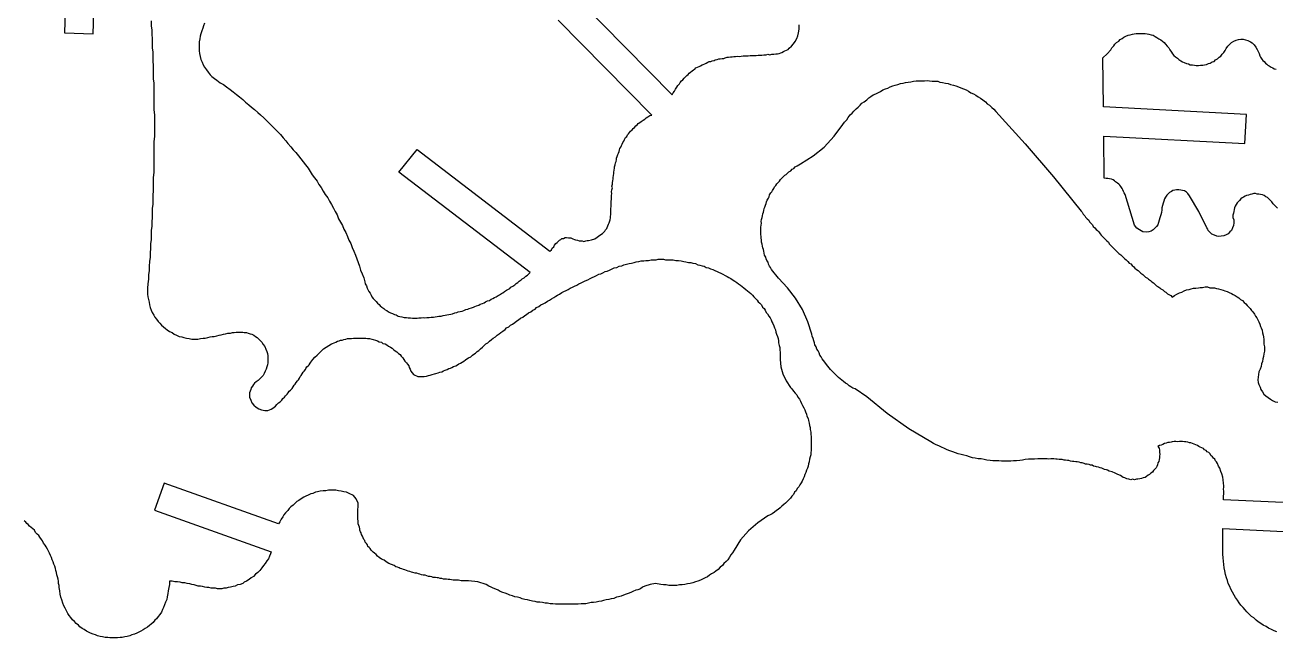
# Model space of a CAD drawing. Extents: x 3 to 449, y 3 to 233.
# Drawn here: x 220.9 to 351.8, y 3 to 67.1 of the extents above; entities that cross this region are included whole.
import ezdxf

# ---------------------------------------------------------------- set-up
doc = ezdxf.new("R2010")
doc.units = 0
doc.layers.add('DEFAULT_LAYER', color=1, linetype='CONTINUOUS')

msp = doc.modelspace()

# ---------------------------------------------------------------- linework, layer by layer
at = {"layer": 'DEFAULT_LAYER'}
for points in [[(225.43, 79.2), (225.04, 66.31), (228.06, 66.2), (228.46, 79.48)], [(278.85, 69.77), (288.63, 59.82), (288.75, 60.02), (288.87, 60.22), (288.99, 60.42), (289.1, 60.62), (289.22, 60.81), (289.38, 60.97), (289.46, 61.13), (289.62, 61.29), (289.74, 61.41), (289.9, 61.57), (290.02, 61.69), (290.17, 61.84), (290.29, 61.96), (290.41, 62.08), (290.53, 62.2), (290.73, 62.32), (290.85, 62.44), (291.01, 62.52), (291.12, 62.64), (291.28, 62.72), (291.44, 62.8), (291.6, 62.87), (291.76, 62.95), (291.88, 62.99), (292.04, 63.07), (292.19, 63.15), (292.35, 63.23), (292.51, 63.31), (292.67, 63.31), (292.83, 63.39), (293.03, 63.43), (293.14, 63.47), (293.34, 63.51), (293.5, 63.59), (293.66, 63.59), (293.86, 63.63), (294.02, 63.63), (294.17, 63.71), (294.37, 63.75), (294.53, 63.75), (294.73, 63.79), (294.89, 63.79), (295.09, 63.83), (295.24, 63.83), (295.44, 63.86), (295.64, 63.83), (295.84, 63.86), (296.04, 63.9), (296.19, 63.9), (296.43, 63.9), (296.59, 63.9), (296.79, 63.94), (297.03, 63.94), (297.19, 63.94), (297.42, 63.94), (297.62, 63.98), (297.78, 63.98), (298.02, 63.98), (298.21, 64.02), (298.45, 64.02), (298.65, 64.06), (298.85, 64.02), (299.05, 64.06), (299.28, 64.06), (299.48, 64.1), (299.64, 64.1), (299.84, 64.14), (300, 64.22), (300.12, 64.26), (300.27, 64.34), (300.43, 64.42), (300.59, 64.5), (300.75, 64.58), (300.87, 64.7), (301.11, 64.93), (301.34, 65.17), (301.5, 65.41), (301.66, 65.73), (301.78, 66), (301.86, 66.32), (301.9, 66.68), (301.9, 66.84), (301.9, 66.99), (301.9, 67.15)], [(234.11, 67.55), (234.11, 67.04), (234.17, 66.59), (234.17, 66.15), (234.23, 65.7), (234.23, 65.19), (234.23, 64.75), (234.28, 64.3), (234.28, 63.85), (234.28, 63.35), (234.34, 62.9), (234.34, 62.45), (234.34, 61.95), (234.34, 61.5), (234.39, 61.05), (234.39, 60.54), (234.39, 60.1), (234.39, 59.65), (234.39, 59.14), (234.39, 58.7), (234.39, 58.25), (234.45, 57.74), (234.45, 57.3), (234.45, 56.85), (234.45, 56.34), (234.45, 55.9), (234.45, 55.45), (234.39, 54.94), (234.39, 54.49), (234.39, 54.05), (234.39, 53.54), (234.39, 53.09), (234.39, 52.59), (234.39, 52.14), (234.39, 51.69), (234.34, 51.19), (234.34, 50.74), (234.34, 50.29), (234.34, 49.79), (234.28, 49.34), (234.28, 48.89), (234.28, 48.39), (234.23, 47.94), (234.23, 47.49), (234.23, 46.99), (234.17, 46.54), (234.17, 46.09), (234.11, 45.64), (234.11, 45.14), (234.11, 44.69), (234.06, 44.24), (234.06, 43.74), (234, 43.29), (234, 42.84), (233.95, 42.4), (233.89, 41.89), (233.89, 41.44), (233.83, 41), (233.83, 40.55), (233.78, 40.04), (233.72, 39.59), (233.72, 39.31), (233.72, 38.98), (233.78, 38.7), (233.83, 38.42), (233.89, 38.14), (233.95, 37.86), (234, 37.58), (234.11, 37.3), (234.23, 37.07), (234.39, 36.79), (234.51, 36.57), (234.67, 36.35), (234.84, 36.12), (235.01, 35.95), (235.18, 35.73), (235.4, 35.56), (235.63, 35.39), (235.79, 35.23), (236.02, 35.06), (236.3, 34.95), (236.52, 34.78), (236.75, 34.67), (237.03, 34.55), (237.31, 34.5), (237.53, 34.44), (237.81, 34.39), (238.09, 34.33), (238.37, 34.27), (238.65, 34.27), (238.99, 34.27), (239.27, 34.33), (239.55, 34.39), (239.77, 34.39), (240.05, 34.44), (240.28, 34.5), (240.5, 34.55), (240.72, 34.55), (241, 34.61), (241.23, 34.67), (241.45, 34.72), (241.68, 34.78), (241.9, 34.83), (242.12, 34.89), (242.4, 34.89), (242.63, 34.95), (242.8, 34.95), (243.02, 35), (243.24, 35), (243.47, 35), (243.69, 35), (243.86, 34.95), (244.08, 34.95), (244.25, 34.89), (244.48, 34.83), (244.64, 34.78), (244.87, 34.67), (245.04, 34.55), (245.21, 34.44), (245.37, 34.27), (245.54, 34.11), (245.71, 33.94), (245.82, 33.71), (245.99, 33.49), (246.1, 33.21), (246.21, 32.98), (246.27, 32.76), (246.33, 32.54), (246.33, 32.31), (246.33, 32.03), (246.33, 31.81), (246.27, 31.58), (246.21, 31.36), (246.16, 31.14), (246.05, 30.91), (245.93, 30.69), (245.82, 30.46), (245.65, 30.3), (245.49, 30.13), (245.32, 29.96), (245.09, 29.79), (244.93, 29.68), (244.81, 29.51), (244.7, 29.34), (244.59, 29.18), (244.53, 29.01), (244.48, 28.84), (244.42, 28.67), (244.42, 28.5), (244.42, 28.39), (244.42, 28.22), (244.53, 27.89), (244.64, 27.61), (244.87, 27.38), (245.09, 27.16), (245.37, 26.99), (245.65, 26.88), (245.99, 26.82), (246.16, 26.82), (246.33, 26.82), (246.49, 26.88), (246.66, 26.94), (246.83, 27.05), (247, 27.16), (247.11, 27.27), (247.28, 27.44), (247.45, 27.61), (247.61, 27.72), (247.78, 27.89), (247.89, 28.06), (248.06, 28.22), (248.17, 28.34), (248.34, 28.5), (248.45, 28.67), (248.57, 28.84), (248.68, 28.95), (248.85, 29.12), (248.96, 29.29), (249.07, 29.46), (249.18, 29.57), (249.29, 29.74), (249.41, 29.9), (249.52, 30.02), (249.63, 30.18), (249.69, 30.35), (249.8, 30.46), (249.91, 30.63), (250.02, 30.8), (250.13, 30.91), (250.25, 31.08), (250.3, 31.19), (250.41, 31.36), (250.53, 31.47), (250.64, 31.58), (250.75, 31.75), (250.81, 31.86), (251.03, 32.14), (251.25, 32.37), (251.48, 32.59), (251.7, 32.82), (251.93, 33.04), (252.15, 33.27), (252.43, 33.43), (252.71, 33.6), (252.99, 33.77), (253.1, 33.83), (253.27, 33.88), (253.44, 33.94), (253.61, 34.05), (253.78, 34.11), (253.94, 34.16), (254.11, 34.16), (254.28, 34.22), (254.5, 34.27), (254.67, 34.33), (254.9, 34.33), (255.06, 34.33), (255.29, 34.39), (255.51, 34.39), (255.74, 34.39), (255.96, 34.39), (256.18, 34.39), (256.35, 34.39), (256.58, 34.39), (256.74, 34.33), (256.97, 34.33), (257.19, 34.27), (257.36, 34.22), (257.58, 34.16), (257.81, 34.11), (257.98, 33.99), (258.2, 33.94), (258.37, 33.83), (258.59, 33.77), (258.76, 33.66), (258.93, 33.55), (259.15, 33.43), (259.32, 33.32), (259.49, 33.15), (259.66, 33.04), (259.83, 32.93), (259.99, 32.76), (260.16, 32.65), (260.27, 32.48), (260.44, 32.31), (260.55, 32.14), (260.67, 31.98), (260.83, 31.81), (260.95, 31.64), (261.06, 31.47), (261.11, 31.3), (261.23, 31.14), (261.28, 30.91), (261.56, 30.58), (262.01, 30.35), (262.46, 30.35), (262.68, 30.35), (262.91, 30.41), (263.13, 30.46), (263.3, 30.52), (263.52, 30.58), (263.75, 30.63), (263.91, 30.69), (264.14, 30.74), (264.31, 30.8), (264.53, 30.86), (264.7, 30.97), (264.87, 31.02), (265.09, 31.08), (265.26, 31.19), (265.43, 31.25), (265.59, 31.3), (265.76, 31.42), (265.99, 31.47), (266.15, 31.58), (266.32, 31.7), (266.49, 31.75), (266.66, 31.86), (266.83, 31.98), (267, 32.09), (267.16, 32.2), (267.33, 32.31), (267.56, 32.42), (267.72, 32.59), (267.89, 32.7), (268.06, 32.82), (268.23, 32.98), (268.4, 33.1), (268.56, 33.27), (268.79, 33.43), (268.96, 33.6), (269.12, 33.77), (269.35, 33.88), (269.52, 34.05), (269.74, 34.22), (269.91, 34.39), (270.13, 34.5), (270.3, 34.67), (270.52, 34.83), (270.69, 34.95), (270.92, 35.11), (271.14, 35.28), (271.31, 35.45), (271.53, 35.56), (271.7, 35.73), (271.92, 35.84), (272.15, 36.01), (272.37, 36.18), (272.54, 36.29), (272.76, 36.46), (272.99, 36.57), (273.21, 36.74), (273.38, 36.85), (273.61, 37.02), (273.83, 37.13), (274.05, 37.3), (274.28, 37.41), (274.45, 37.58), (274.67, 37.69), (274.89, 37.86), (275.12, 37.97), (275.34, 38.08), (275.57, 38.25), (275.79, 38.36), (276.01, 38.47), (276.24, 38.64), (276.46, 38.75), (276.63, 38.87), (276.85, 38.98), (277.08, 39.15), (277.3, 39.26), (277.53, 39.37), (277.75, 39.48), (277.97, 39.59), (278.2, 39.71), (278.42, 39.82), (278.65, 39.93), (278.87, 40.04), (279.09, 40.15), (279.32, 40.27), (279.54, 40.38), (279.82, 40.49), (280.05, 40.6), (280.27, 40.72), (280.49, 40.83), (280.72, 40.94), (280.94, 41.05), (281.17, 41.11), (281.39, 41.22), (281.62, 41.33), (281.84, 41.39), (282.06, 41.5), (282.34, 41.61), (282.57, 41.72), (282.85, 41.78), (283.07, 41.89), (283.35, 41.95), (283.58, 42.06), (283.86, 42.12), (284.14, 42.17), (284.36, 42.23), (284.64, 42.28), (284.86, 42.34), (285.14, 42.4), (285.37, 42.45), (285.65, 42.45), (285.87, 42.51), (286.15, 42.51), (286.43, 42.56), (286.66, 42.56), (286.94, 42.56), (287.16, 42.62), (287.44, 42.62), (287.72, 42.62), (287.94, 42.56), (288.23, 42.56), (288.51, 42.56), (288.73, 42.56), (289.01, 42.51), (289.29, 42.51), (289.57, 42.45), (289.85, 42.4), (290.07, 42.34), (290.35, 42.28), (290.58, 42.28), (290.8, 42.23), (291.08, 42.17), (291.31, 42.06), (291.53, 42), (291.75, 41.95), (291.98, 41.89), (292.2, 41.78), (292.43, 41.72), (292.65, 41.61), (292.87, 41.56), (293.1, 41.44), (293.32, 41.33), (293.49, 41.28), (293.71, 41.16), (293.94, 41.05), (294.16, 40.94), (294.39, 40.83), (294.55, 40.72), (294.78, 40.6), (295, 40.44), (295.17, 40.32), (295.4, 40.21), (295.56, 40.04), (295.79, 39.93), (295.96, 39.76), (296.12, 39.65), (296.35, 39.48), (296.52, 39.31), (296.68, 39.2), (296.85, 39.03), (297.02, 38.87), (297.19, 38.7), (297.36, 38.53), (297.52, 38.36), (297.64, 38.19), (297.8, 38.03), (297.97, 37.86), (298.08, 37.63), (298.25, 37.47), (298.36, 37.3), (298.48, 37.07), (298.59, 36.91), (298.76, 36.68), (298.87, 36.51), (298.98, 36.29), (299.04, 36.07), (299.15, 35.9), (299.26, 35.67), (299.32, 35.45), (299.43, 35.23), (299.48, 35), (299.54, 34.78), (299.65, 34.55), (299.71, 34.33), (299.76, 34.11), (299.76, 33.88), (299.82, 33.6), (299.88, 33.38), (299.88, 33.15), (299.93, 32.87), (299.93, 32.65), (299.93, 32.42), (299.93, 32.14), (299.99, 31.36), (300.21, 30.63), (300.55, 29.9), (301, 29.23), (301.16, 29.06), (301.33, 28.84), (301.5, 28.62), (301.67, 28.45), (301.78, 28.22), (301.95, 28), (302.06, 27.78), (302.17, 27.55), (302.28, 27.33), (302.4, 27.1), (302.51, 26.88), (302.57, 26.66), (302.68, 26.43), (302.73, 26.21), (302.85, 25.98), (302.9, 25.76), (302.96, 25.48), (303.01, 25.25), (303.07, 25.03), (303.07, 24.81), (303.13, 24.53), (303.13, 24.3), (303.18, 24.08), (303.18, 23.85), (303.18, 23.57), (303.18, 23.35), (303.18, 23.13), (303.18, 22.9), (303.18, 22.62), (303.13, 22.4), (303.13, 22.17), (303.07, 21.95), (303.01, 21.73), (302.96, 21.45), (302.9, 21.22), (302.85, 21), (302.79, 20.77), (302.68, 20.55), (302.62, 20.33), (302.51, 20.1), (302.45, 19.88), (302.34, 19.65), (302.23, 19.43), (302.12, 19.26), (302, 19.04), (301.89, 18.81), (301.72, 18.65), (301.61, 18.42), (301.44, 18.25), (301.33, 18.03), (301.16, 17.86), (301, 17.64), (300.83, 17.47), (300.66, 17.3), (300.49, 17.13), (300.32, 16.96), (300.1, 16.8), (299.93, 16.63), (299.71, 16.46), (299.54, 16.35), (299.32, 16.18), (299.09, 16.01), (298.87, 15.9), (298.64, 15.79), (297.58, 15.06), (296.63, 14.22), (295.79, 13.27), (295.11, 12.2), (294.95, 11.92), (294.78, 11.7), (294.61, 11.48), (294.44, 11.19), (294.27, 11.03), (294.05, 10.8), (293.88, 10.58), (293.66, 10.41), (293.43, 10.19), (293.21, 10.02), (293.04, 9.85), (292.76, 9.74), (292.54, 9.57), (292.31, 9.4), (292.09, 9.29), (291.81, 9.18), (291.59, 9.07), (291.31, 8.95), (291.08, 8.9), (290.8, 8.79), (290.52, 8.73), (290.24, 8.67), (289.96, 8.62), (289.68, 8.56), (289.4, 8.56), (289.12, 8.51), (288.84, 8.51), (288.56, 8.51), (288.28, 8.51), (288, 8.56), (287.72, 8.56), (287.44, 8.62), (287.44, 8.62), (286.88, 8.73), (286.32, 8.62), (285.76, 8.45), (285.54, 8.34), (285.31, 8.17), (285.03, 8.06), (284.81, 8), (284.53, 7.89), (284.3, 7.78), (284.02, 7.67), (283.8, 7.61), (283.52, 7.5), (283.3, 7.39), (283.02, 7.33), (282.79, 7.27), (282.51, 7.16), (282.23, 7.11), (282.01, 7.05), (281.73, 6.99), (281.45, 6.94), (281.22, 6.88), (280.94, 6.83), (280.66, 6.77), (280.38, 6.71), (280.16, 6.71), (279.88, 6.66), (279.6, 6.6), (279.32, 6.6), (279.09, 6.6), (278.81, 6.55), (278.53, 6.55), (278.25, 6.55), (277.97, 6.55), (277.75, 6.55), (277.47, 6.55), (277.19, 6.55), (276.91, 6.55), (276.69, 6.55), (276.41, 6.55), (276.13, 6.6), (275.85, 6.6), (275.57, 6.66), (275.34, 6.66), (275.06, 6.71), (274.78, 6.77), (274.5, 6.77), (274.28, 6.83), (274, 6.88), (273.72, 6.94), (273.49, 6.99), (273.21, 7.05), (272.93, 7.11), (272.71, 7.22), (272.43, 7.27), (272.15, 7.33), (271.92, 7.44), (271.64, 7.5), (271.42, 7.61), (271.14, 7.72), (270.92, 7.78), (270.64, 7.89), (270.41, 8), (270.19, 8.11), (269.91, 8.23), (269.68, 8.34), (269.46, 8.45), (269.18, 8.62), (268.28, 8.9), (267.33, 9.01), (267.11, 9.01), (266.83, 9.01), (266.55, 9.01), (266.27, 9.07), (265.99, 9.07), (265.71, 9.07), (265.37, 9.12), (265.2, 9.12), (265.03, 9.18), (264.87, 9.18), (264.7, 9.18), (264.53, 9.23), (264.36, 9.23), (264.19, 9.29), (264.03, 9.29), (263.86, 9.35), (263.63, 9.35), (263.47, 9.4), (263.3, 9.46), (263.13, 9.46), (262.96, 9.51), (262.79, 9.57), (262.57, 9.57), (262.4, 9.63), (262.23, 9.68), (262.07, 9.74), (261.9, 9.79), (261.73, 9.79), (261.51, 9.85), (261.34, 9.91), (261.17, 9.96), (261, 10.02), (260.83, 10.07), (260.67, 10.13), (260.5, 10.19), (260.33, 10.24), (260.16, 10.3), (260.05, 10.35), (259.88, 10.41), (259.71, 10.47), (259.55, 10.58), (259.27, 10.69), (258.98, 10.8), (258.7, 10.97), (258.48, 11.14), (258.2, 11.25), (257.98, 11.42), (257.81, 11.59), (257.64, 11.76), (257.47, 11.87), (257.36, 11.98), (257.25, 12.09), (257.14, 12.2), (257.02, 12.37), (256.91, 12.48), (256.8, 12.6), (256.74, 12.76), (256.63, 12.88), (256.52, 13.04), (256.46, 13.21), (256.35, 13.32), (256.3, 13.49), (256.24, 13.66), (256.13, 13.83), (256.07, 14), (256.02, 14.11), (255.96, 14.28), (255.96, 14.44), (255.9, 14.61), (255.85, 14.78), (255.79, 14.95), (255.79, 15.12), (255.79, 15.28), (255.74, 15.45), (255.74, 15.62), (255.74, 15.79), (255.74, 15.96), (255.74, 16.12), (255.74, 16.35), (255.74, 16.52), (255.79, 16.68), (255.79, 17.13), (255.57, 17.58), (255.29, 17.92), (254.84, 18.14), (254.56, 18.25), (254.28, 18.31), (254, 18.36), (253.72, 18.42), (253.44, 18.48), (253.16, 18.48), (252.88, 18.48), (252.66, 18.48), (252.38, 18.42), (252.1, 18.42), (251.81, 18.36), (251.53, 18.31), (251.31, 18.25), (251.03, 18.14), (250.81, 18.08), (250.53, 17.97), (250.3, 17.86), (250.08, 17.75), (249.8, 17.58), (249.57, 17.41), (249.35, 17.3), (249.18, 17.13), (248.96, 16.91), (248.73, 16.74), (248.57, 16.57), (248.4, 16.35), (248.17, 16.12), (248.01, 15.9), (247.89, 15.68), (247.73, 15.45), (247.56, 15.17), (247.45, 14.95), (235.46, 19.21), (234.45, 16.4), (246.66, 12.04), (246.61, 11.81), (246.49, 11.59), (246.38, 11.31), (246.21, 11.08), (246.05, 10.8), (245.88, 10.58), (245.71, 10.35), (245.49, 10.07), (245.26, 9.85), (245.04, 9.68), (244.81, 9.46), (244.59, 9.29), (244.36, 9.12), (244.08, 8.95), (243.86, 8.84), (243.69, 8.73), (243.41, 8.62), (243.13, 8.56), (242.91, 8.45), (242.68, 8.39), (242.4, 8.34), (242.18, 8.28), (241.96, 8.23), (241.73, 8.23), (241.51, 8.17), (241.28, 8.17), (241.06, 8.17), (240.84, 8.23), (240.61, 8.23), (240.39, 8.23), (240.16, 8.28), (239.94, 8.28), (239.72, 8.34), (239.49, 8.39), (239.27, 8.45), (239.04, 8.45), (238.82, 8.51), (238.6, 8.56), (238.37, 8.62), (238.15, 8.67), (237.87, 8.73), (237.64, 8.79), (237.36, 8.79), (237.14, 8.84), (236.86, 8.9), (236.58, 8.9), (236.3, 8.95), (236.02, 8.95), (236.02, 8.62), (235.96, 8.28), (235.91, 7.95), (235.85, 7.67), (235.79, 7.33), (235.74, 7.05), (235.63, 6.77), (235.51, 6.49), (235.4, 6.21), (235.29, 5.99), (235.18, 5.71), (235.01, 5.48), (234.84, 5.26), (234.67, 5.03), (234.51, 4.87), (234.34, 4.64), (234.11, 4.47), (233.95, 4.31), (233.72, 4.14), (233.5, 4.02), (233.27, 3.86), (233.05, 3.74), (232.83, 3.63), (232.6, 3.52), (232.38, 3.41), (232.1, 3.35), (231.87, 3.24), (231.59, 3.18), (231.37, 3.13), (231.09, 3.07), (230.87, 3.07), (230.59, 3.02), (230.3, 3.02), (230.08, 3.02), (229.8, 3.02), (229.58, 3.07), (229.3, 3.07), (229.02, 3.13), (228.79, 3.18), (228.51, 3.24), (228.29, 3.35), (228.06, 3.41), (227.78, 3.52), (227.56, 3.63), (227.34, 3.74), (227.11, 3.91), (226.89, 4.02), (226.66, 4.19), (226.5, 4.36), (226.27, 4.53), (226.1, 4.75), (225.88, 4.92), (225.71, 5.15), (225.54, 5.37), (225.38, 5.59), (225.26, 5.87), (225.1, 6.15), (224.98, 6.38), (224.87, 6.66), (224.76, 6.99), (224.65, 7.27), (224.59, 7.61), (224.54, 7.95), (224.48, 8.28), (224.48, 8.51), (224.42, 8.73), (224.42, 8.95), (224.37, 9.18), (224.31, 9.4), (224.26, 9.63), (224.2, 9.85), (224.14, 10.07), (224.09, 10.3), (224.03, 10.52), (223.92, 10.75), (223.86, 10.97), (223.75, 11.19), (223.7, 11.42), (223.58, 11.64), (223.47, 11.87), (223.36, 12.09), (223.25, 12.32), (223.13, 12.54), (223.02, 12.71), (222.85, 12.93), (222.74, 13.16), (222.63, 13.32), (222.46, 13.55), (222.35, 13.72), (222.18, 13.88), (222.01, 14.05), (221.9, 14.28), (221.73, 14.44), (221.57, 14.56), (221.4, 14.72), (221.23, 14.89), (221.12, 15), (221.01, 15.12), (220.84, 15.28)], [(239.71, 67.31), (239.59, 67.03), (239.51, 66.8), (239.4, 66.52), (239.32, 66.2), (239.24, 65.96), (239.2, 65.69), (239.12, 65.37), (239.12, 65.05), (239.12, 64.74), (239.12, 64.42), (239.16, 64.14), (239.24, 63.83), (239.32, 63.51), (239.44, 63.23), (239.55, 62.95), (239.71, 62.72), (239.91, 62.44), (240.07, 62.2), (240.27, 61.92), (240.47, 61.73), (240.74, 61.53), (240.98, 61.37), (241.34, 61.09), (241.69, 60.89), (242.01, 60.66), (242.37, 60.38), (242.68, 60.14), (243.04, 59.86), (243.36, 59.63), (243.71, 59.35), (243.99, 59.07), (244.35, 58.79), (244.62, 58.52), (244.94, 58.28), (245.26, 57.96), (245.57, 57.73), (245.89, 57.41), (246.17, 57.13), (246.49, 56.81), (246.76, 56.54), (247.04, 56.26), (247.36, 55.94), (247.63, 55.67), (247.91, 55.31), (248.19, 55.03), (248.43, 54.72), (248.74, 54.4), (248.98, 54.08), (249.26, 53.8), (249.54, 53.45), (249.77, 53.13), (250.01, 52.81), (250.25, 52.5), (250.53, 52.14), (250.76, 51.82), (250.96, 51.47), (251.2, 51.15), (251.48, 50.79), (251.67, 50.44), (251.91, 50.12), (252.11, 49.76), (252.31, 49.41), (252.59, 49.05), (252.78, 48.69), (252.98, 48.34), (253.18, 47.98), (253.38, 47.63), (253.58, 47.27), (253.73, 46.87), (253.93, 46.52), (254.13, 46.16), (254.29, 45.76), (254.49, 45.41), (254.65, 45.01), (254.8, 44.61), (255, 44.26), (255.16, 43.86), (255.32, 43.47), (255.48, 43.07), (255.64, 42.67), (255.79, 42.28), (255.91, 41.92), (256.03, 41.49), (256.19, 41.09), (256.35, 40.69), (256.47, 40.26), (256.51, 40.06), (256.63, 39.86), (256.7, 39.62), (256.78, 39.47), (256.9, 39.27), (257.02, 39.07), (257.14, 38.87), (257.22, 38.71), (257.34, 38.52), (257.5, 38.36), (257.66, 38.2), (257.81, 38.04), (257.97, 37.88), (258.09, 37.76), (258.25, 37.6), (258.45, 37.49), (258.61, 37.33), (258.76, 37.25), (258.96, 37.13), (259.16, 37.01), (259.36, 36.97), (259.56, 36.85), (259.75, 36.81), (259.95, 36.69), (260.15, 36.65), (260.35, 36.61), (260.59, 36.53), (260.82, 36.53), (261.02, 36.49), (261.26, 36.49), (261.46, 36.46), (261.7, 36.46), (261.7, 36.46), (261.93, 36.46), (262.13, 36.49), (262.37, 36.49), (262.57, 36.53), (262.76, 36.49), (262.96, 36.53), (263.2, 36.53), (263.4, 36.57), (263.64, 36.57), (263.83, 36.61), (264.03, 36.65), (264.23, 36.69), (264.47, 36.69), (264.67, 36.73), (264.86, 36.77), (265.06, 36.81), (265.26, 36.85), (265.46, 36.89), (265.66, 36.93), (265.89, 37.01), (266.09, 37.05), (266.25, 37.13), (266.45, 37.17), (266.65, 37.21), (266.84, 37.25), (267.04, 37.37), (267.24, 37.41), (267.4, 37.49), (267.64, 37.56), (267.83, 37.6), (267.99, 37.68), (268.15, 37.76), (268.39, 37.84), (268.55, 37.92), (268.79, 38), (268.94, 38.08), (269.1, 38.16), (269.3, 38.28), (269.5, 38.32), (269.7, 38.44), (269.85, 38.52), (270.05, 38.63), (270.21, 38.71), (270.41, 38.83), (270.57, 38.91), (270.77, 39.03), (270.92, 39.11), (271.08, 39.27), (271.28, 39.39), (271.44, 39.47), (271.64, 39.58), (271.76, 39.7), (271.95, 39.82), (272.15, 39.94), (272.31, 40.1), (272.47, 40.18), (272.63, 40.34), (272.83, 40.46), (272.94, 40.57), (273.14, 40.69), (273.3, 40.85), (273.5, 40.97), (273.66, 41.13), (273.78, 41.25), (260.03, 51.74), (261.93, 54.12), (275.84, 43.47), (275.99, 43.62), (276.07, 43.78), (276.23, 43.94), (276.31, 44.1), (276.47, 44.26), (276.59, 44.38), (276.71, 44.5), (276.83, 44.61), (276.98, 44.69), (277.1, 44.81), (277.26, 44.81), (277.42, 44.89), (277.58, 44.89), (277.78, 44.85), (278.01, 44.85), (278.25, 44.77), (278.41, 44.69), (278.53, 44.65), (278.73, 44.61), (278.89, 44.54), (279.04, 44.54), (279.2, 44.54), (279.4, 44.5), (279.6, 44.54), (279.72, 44.58), (279.88, 44.58), (280.19, 44.65), (280.55, 44.77), (280.79, 44.93), (281.06, 45.13), (281.34, 45.33), (281.58, 45.57), (281.66, 45.72), (281.78, 45.84), (281.82, 45.96), (281.9, 46.12), (281.98, 46.28), (282.05, 46.44), (282.09, 46.63), (282.13, 46.75), (282.17, 46.95), (282.17, 47.11), (282.21, 47.31), (282.21, 47.55), (282.21, 47.7), (282.21, 47.94), (282.25, 48.14), (282.25, 48.3), (282.25, 48.54), (282.25, 48.69), (282.29, 48.89), (282.29, 49.13), (282.29, 49.29), (282.33, 49.49), (282.29, 49.68), (282.33, 49.88), (282.37, 50.08), (282.33, 50.28), (282.37, 50.48), (282.37, 50.64), (282.41, 50.83), (282.45, 51.03), (282.45, 51.19), (282.49, 51.39), (282.53, 51.59), (282.53, 51.74), (282.57, 51.94), (282.61, 52.14), (282.61, 52.3), (282.65, 52.5), (282.69, 52.7), (282.77, 52.85), (282.81, 53.05), (282.81, 53.21), (282.89, 53.37), (282.93, 53.57), (283.01, 53.72), (283.08, 53.88), (283.12, 54.08), (283.16, 54.2), (283.24, 54.36), (283.32, 54.52), (283.4, 54.68), (283.48, 54.83), (283.56, 54.99), (283.64, 55.15), (283.76, 55.35), (283.88, 55.47), (283.96, 55.63), (284.07, 55.74), (284.15, 55.9), (284.27, 56.02), (284.43, 56.18), (284.55, 56.3), (284.67, 56.42), (284.83, 56.58), (284.95, 56.7), (285.06, 56.81), (285.26, 56.93), (285.38, 57.05), (285.58, 57.17), (285.78, 57.29), (285.9, 57.41), (286.09, 57.53), (286.29, 57.65), (286.49, 57.69), (276.71, 67.63)], [(351.95, 47.98), (351.71, 48.22), (351.51, 48.42), (351.39, 48.62), (351.23, 48.78), (351.07, 48.93), (350.92, 49.09), (350.76, 49.17), (350.56, 49.29), (350.4, 49.37), (350.2, 49.41), (350, 49.45), (349.85, 49.45), (349.65, 49.49), (349.49, 49.49), (349.29, 49.45), (349.09, 49.41), (348.94, 49.33), (348.74, 49.29), (348.58, 49.21), (348.42, 49.13), (348.26, 49.05), (348.14, 48.93), (347.98, 48.78), (347.87, 48.66), (347.75, 48.54), (347.63, 48.34), (347.55, 48.18), (347.47, 48.02), (347.43, 47.83), (347.39, 47.63), (347.35, 47.43), (347.31, 47.23), (347.31, 46.99), (347.39, 46.76), (347.39, 46.6), (347.39, 46.44), (347.35, 46.16), (347.27, 45.92), (347.15, 45.65), (346.99, 45.49), (346.8, 45.29), (346.6, 45.17), (346.36, 45.09), (346.08, 45.05), (345.81, 45.01), (345.61, 45.05), (345.37, 45.13), (345.09, 45.25), (344.93, 45.41), (344.7, 45.65), (344.66, 45.77), (344.58, 45.92), (343.75, 47.63), (342.76, 49.25), (342.6, 49.49), (342.44, 49.65), (342.24, 49.77), (342.04, 49.81), (341.85, 49.85), (341.65, 49.89), (341.41, 49.89), (341.21, 49.85), (341.01, 49.81), (340.86, 49.73), (340.66, 49.61), (340.5, 49.45), (340.38, 49.33), (340.26, 49.13), (340.14, 48.93), (340.06, 48.7), (340.02, 48.5), (339.94, 48.26), (339.86, 48.02), (339.86, 47.79), (339.83, 47.51), (339.75, 47.27), (339.67, 46.95), (339.59, 46.72), (339.51, 46.48), (339.43, 46.24), (339.31, 46.04), (339.11, 45.85), (338.95, 45.69), (338.76, 45.57), (338.52, 45.49), (338.24, 45.45), (337.88, 45.49), (337.53, 45.69), (337.25, 45.88), (337.01, 46.2), (336.02, 49.41), (335.94, 49.57), (335.86, 49.73), (335.79, 49.89), (335.71, 50.04), (335.59, 50.24), (335.47, 50.36), (335.35, 50.48), (335.23, 50.6), (335.03, 50.72), (334.91, 50.84), (334.76, 50.92), (334.6, 50.99), (334.4, 51.03), (334.2, 51.07), (334.04, 51.07), (333.84, 51.11), (333.8, 55.51), (348.54, 54.72), (348.74, 57.77), (333.77, 58.56), (333.69, 63.71), (334.16, 64.1), (334.52, 64.54), (334.64, 64.74), (334.83, 64.94), (334.95, 65.13), (335.11, 65.29), (335.35, 65.45), (335.51, 65.61), (335.71, 65.73), (335.9, 65.85), (336.1, 65.97), (336.34, 66.05), (336.54, 66.09), (336.78, 66.16), (336.97, 66.2), (337.17, 66.24), (337.41, 66.24), (337.65, 66.24), (337.88, 66.24), (338.12, 66.24), (338.32, 66.2), (338.52, 66.16), (338.76, 66.09), (338.95, 66.05), (339.15, 65.93), (339.35, 65.81), (339.55, 65.69), (339.75, 65.57), (339.94, 65.45), (340.1, 65.29), (340.26, 65.13), (340.42, 64.9), (340.58, 64.74), (340.7, 64.54), (340.86, 64.3), (340.97, 64.1), (341.13, 63.95), (341.29, 63.79), (341.49, 63.67), (341.65, 63.51), (341.85, 63.39), (342.04, 63.27), (342.2, 63.19), (342.44, 63.11), (342.64, 63.08), (342.84, 62.96), (343.07, 62.96), (343.27, 62.92), (343.47, 62.88), (343.71, 62.88), (343.91, 62.92), (344.14, 62.92), (344.34, 62.96), (344.54, 63), (344.74, 63.11), (344.93, 63.15), (345.13, 63.27), (345.33, 63.31), (345.49, 63.47), (345.69, 63.59), (345.85, 63.75), (346.04, 63.87), (346.16, 64.07), (346.36, 64.26), (346.48, 64.46), (346.6, 64.66), (346.76, 64.9), (346.95, 65.1), (347.15, 65.29), (347.39, 65.45), (347.63, 65.53), (347.87, 65.61), (348.14, 65.65), (348.38, 65.65), (348.62, 65.57), (348.86, 65.49), (349.13, 65.37), (349.33, 65.25), (349.53, 65.06), (349.69, 64.82), (349.85, 64.58), (349.97, 64.3), (350.04, 64.14), (350.12, 63.91), (350.2, 63.75), (350.32, 63.55), (350.44, 63.43), (350.56, 63.31), (350.72, 63.15), (350.84, 63.04), (350.96, 62.92), (351.11, 62.84), (351.31, 62.72), (351.47, 62.64), (351.63, 62.56), (351.83, 62.52)], [(362.67, 16.72), (346.31, 17.47), (346.31, 17.71), (346.31, 17.87), (346.35, 18.07), (346.35, 18.23), (346.35, 18.38), (346.31, 18.58), (346.35, 18.78), (346.35, 18.94), (346.31, 19.22), (346.27, 19.57), (346.23, 19.85), (346.15, 20.17), (346.03, 20.44), (345.95, 20.76), (345.79, 21), (345.68, 21.28), (345.6, 21.43), (345.48, 21.55), (345.4, 21.71), (345.28, 21.83), (345.16, 21.95), (345, 22.11), (344.92, 22.27), (344.77, 22.43), (344.61, 22.5), (344.49, 22.62), (344.33, 22.7), (344.21, 22.82), (344.05, 22.9), (343.89, 22.98), (343.74, 23.06), (343.58, 23.14), (343.42, 23.22), (343.26, 23.3), (343.06, 23.34), (342.9, 23.42), (342.75, 23.42), (342.59, 23.49), (342.39, 23.53), (342.23, 23.53), (342.03, 23.57), (341.87, 23.57), (341.72, 23.57), (341.52, 23.53), (341.32, 23.57), (341.16, 23.57), (340.96, 23.53), (340.84, 23.49), (340.65, 23.45), (340.49, 23.45), (340.33, 23.38), (340.13, 23.34), (339.97, 23.26), (339.81, 23.18), (339.62, 23.14), (339.46, 23.06), (339.58, 22.86), (339.62, 22.66), (339.62, 22.43), (339.66, 22.23), (339.62, 22.03), (339.62, 21.87), (339.58, 21.67), (339.54, 21.47), (339.46, 21.32), (339.42, 21.12), (339.34, 20.96), (339.26, 20.8), (339.1, 20.64), (338.98, 20.52), (338.9, 20.37), (338.7, 20.25), (338.59, 20.13), (338.43, 20.05), (338.27, 19.89), (338.11, 19.81), (337.91, 19.77), (337.75, 19.69), (337.56, 19.65), (337.36, 19.61), (337.2, 19.61), (337, 19.57), (336.8, 19.61), (336.61, 19.57), (336.41, 19.61), (336.21, 19.65), (336.01, 19.77), (335.81, 19.81), (335.54, 20.01), (335.26, 20.13), (334.98, 20.25), (334.66, 20.41), (334.35, 20.48), (334.19, 20.56), (334.07, 20.6), (333.87, 20.64), (333.71, 20.72), (333.6, 20.76), (333.4, 20.8), (333.24, 20.88), (333.04, 20.92), (332.92, 20.96), (332.72, 21), (332.57, 21.08), (332.41, 21.08), (332.25, 21.16), (332.05, 21.2), (331.89, 21.2), (331.73, 21.28), (331.54, 21.32), (331.38, 21.32), (331.22, 21.4), (331.02, 21.43), (330.86, 21.43), (330.66, 21.47), (330.51, 21.47), (330.31, 21.51), (330.15, 21.59), (329.99, 21.59), (329.79, 21.63), (329.63, 21.63), (329.44, 21.67), (329.28, 21.67), (329.12, 21.67), (328.92, 21.71), (328.76, 21.71), (328.57, 21.75), (328.41, 21.75), (328.25, 21.75), (328.05, 21.71), (327.85, 21.75), (327.69, 21.75), (327.54, 21.75), (327.38, 21.75), (327.22, 21.75), (327.06, 21.75), (326.9, 21.75), (326.55, 21.71), (326.23, 21.71), (325.91, 21.71), (325.55, 21.67), (325.28, 21.63), (325, 21.59), (324.64, 21.55), (324.33, 21.55), (324.05, 21.51), (323.73, 21.51), (323.42, 21.51), (323.1, 21.51), (322.82, 21.55), (322.5, 21.55), (322.19, 21.55), (321.91, 21.59), (321.55, 21.63), (321.28, 21.67), (320.96, 21.75), (320.64, 21.75), (320.33, 21.83), (320.05, 21.87), (319.73, 21.95), (319.45, 22.07), (319.14, 22.15), (318.86, 22.19), (318.54, 22.27), (318.27, 22.39), (317.99, 22.5), (317.67, 22.58), (317.4, 22.7), (317.12, 22.82), (316.8, 22.98), (316.52, 23.1), (316.25, 23.22), (315.97, 23.34), (315.69, 23.53), (313.39, 24.88), (311.14, 26.5), (309, 28.25), (307.77, 29.08), (307.53, 29.16), (307.33, 29.28), (307.14, 29.4), (306.98, 29.55), (306.78, 29.67), (306.54, 29.83), (306.38, 29.99), (306.19, 30.11), (306.03, 30.27), (305.87, 30.43), (305.71, 30.58), (305.51, 30.78), (305.35, 30.94), (305.2, 31.1), (305.04, 31.26), (304.92, 31.46), (304.76, 31.61), (304.6, 31.85), (304.48, 32.05), (304.32, 32.21), (304.21, 32.41), (304.09, 32.6), (304.01, 32.84), (303.89, 33.04), (303.77, 33.24), (303.69, 33.48), (303.57, 33.67), (303.53, 33.87), (303.45, 34.11), (303.37, 34.35), (303.29, 34.59), (303.25, 34.78), (302.82, 36.09), (302.26, 37.36), (301.55, 38.55), (300.68, 39.65), (299.77, 40.65), (299.02, 41.56), (298.9, 41.75), (298.82, 41.91), (298.7, 42.11), (298.66, 42.31), (298.54, 42.51), (298.46, 42.67), (298.42, 42.86), (298.3, 43.06), (298.26, 43.26), (298.22, 43.46), (298.18, 43.66), (298.11, 43.81), (298.07, 44.01), (298.03, 44.21), (297.99, 44.41), (297.99, 44.65), (297.95, 44.84), (297.95, 45), (297.91, 45.2), (297.91, 45.44), (297.91, 45.6), (297.91, 45.83), (297.91, 45.99), (297.95, 46.19), (297.99, 46.39), (297.95, 46.59), (297.99, 46.78), (298.03, 46.98), (298.07, 47.18), (298.11, 47.38), (298.18, 47.54), (298.22, 47.74), (298.26, 47.93), (298.34, 48.09), (298.38, 48.29), (298.46, 48.45), (298.5, 48.65), (298.58, 48.8), (298.7, 49), (298.78, 49.16), (298.82, 49.36), (298.94, 49.56), (299.06, 49.68), (299.14, 49.83), (299.25, 50.03), (299.33, 50.19), (299.49, 50.35), (299.57, 50.51), (299.73, 50.67), (299.85, 50.79), (299.97, 50.98), (300.09, 51.1), (300.24, 51.26), (300.4, 51.42), (300.56, 51.5), (300.72, 51.66), (300.84, 51.78), (301.04, 51.89), (301.2, 52.05), (301.35, 52.13), (301.51, 52.29), (301.71, 52.41), (301.87, 52.49), (302.07, 52.61), (303.37, 53.44), (304.52, 54.35), (305.59, 55.5), (306.5, 56.73), (306.66, 56.96), (306.9, 57.2), (307.06, 57.44), (307.26, 57.72), (307.45, 57.91), (307.65, 58.11), (307.89, 58.35), (308.09, 58.55), (308.29, 58.75), (308.48, 58.94), (308.72, 59.1), (309, 59.3), (309.2, 59.5), (309.43, 59.66), (309.67, 59.82), (309.95, 59.93), (310.15, 60.05), (310.42, 60.17), (310.66, 60.33), (310.94, 60.45), (311.18, 60.53), (311.45, 60.65), (311.73, 60.77), (311.97, 60.85), (312.25, 60.89), (312.52, 61), (312.8, 61.04), (313.04, 61.12), (313.32, 61.16), (313.59, 61.2), (313.87, 61.24), (314.15, 61.28), (314.46, 61.28), (314.7, 61.28), (315.02, 61.28), (315.3, 61.32), (315.57, 61.28), (315.85, 61.24), (316.09, 61.24), (316.41, 61.24), (316.64, 61.16), (316.92, 61.12), (317.24, 61.04), (317.51, 61), (317.75, 60.92), (318.07, 60.85), (318.31, 60.77), (318.58, 60.65), (318.82, 60.57), (319.1, 60.45), (319.38, 60.33), (319.65, 60.21), (319.89, 60.05), (320.17, 59.93), (320.41, 59.78), (320.64, 59.62), (320.88, 59.46), (321.12, 59.3), (321.4, 59.1), (321.59, 58.9), (321.83, 58.75), (322.07, 58.51), (322.27, 58.31), (322.5, 58.07), (322.5, 58.07), (325.55, 54.71), (328.53, 51.26), (331.42, 47.66), (331.54, 47.54), (331.65, 47.34), (331.81, 47.18), (331.89, 47.02), (332.05, 46.86), (332.21, 46.71), (332.29, 46.55), (332.45, 46.39), (332.61, 46.23), (332.68, 46.07), (332.84, 45.91), (333, 45.75), (333.12, 45.64), (333.28, 45.48), (333.4, 45.28), (333.52, 45.16), (333.67, 45), (333.83, 44.84), (333.95, 44.72), (334.11, 44.57), (334.27, 44.41), (334.35, 44.25), (334.51, 44.09), (334.66, 43.93), (334.78, 43.81), (334.94, 43.66), (335.1, 43.5), (335.22, 43.38), (335.38, 43.22), (335.58, 43.1), (335.69, 42.98), (335.85, 42.82), (336.01, 42.67), (336.13, 42.55), (336.29, 42.39), (336.45, 42.23), (336.61, 42.15), (336.76, 41.99), (336.92, 41.83), (337.04, 41.71), (337.2, 41.56), (337.4, 41.44), (337.52, 41.32), (337.68, 41.16), (337.87, 41.04), (337.99, 40.92), (338.15, 40.76), (338.35, 40.65), (338.47, 40.53), (338.67, 40.41), (338.82, 40.25), (338.98, 40.17), (339.14, 40.01), (339.3, 39.85), (339.46, 39.77), (339.66, 39.65), (339.77, 39.54), (339.97, 39.42), (340.13, 39.26), (340.29, 39.18), (340.45, 39.02), (340.65, 38.9), (340.8, 38.82), (340.96, 38.66), (341.2, 38.82), (341.44, 38.98), (341.72, 39.1), (341.95, 39.18), (342.19, 39.34), (342.43, 39.42), (342.71, 39.46), (342.94, 39.54), (343.18, 39.62), (343.42, 39.62), (343.7, 39.65), (343.89, 39.69), (344.13, 39.69), (344.41, 39.73), (344.65, 39.73), (344.88, 39.65), (345.12, 39.65), (345.36, 39.65), (345.6, 39.58), (345.79, 39.54), (346.03, 39.46), (346.27, 39.38), (346.47, 39.34), (346.71, 39.26), (346.9, 39.14), (347.14, 39.06), (347.34, 38.94), (347.54, 38.82), (347.74, 38.7), (347.93, 38.59), (348.09, 38.43), (348.29, 38.31), (348.49, 38.11), (348.65, 37.95), (348.81, 37.79), (348.96, 37.63), (349.12, 37.48), (349.24, 37.28), (349.4, 37.12), (349.56, 36.88), (349.68, 36.68), (349.8, 36.49), (349.91, 36.29), (350.03, 36.09), (350.11, 35.85), (350.19, 35.61), (350.27, 35.46), (350.35, 35.22), (350.39, 34.94), (350.47, 34.7), (350.51, 34.51), (350.55, 34.23), (350.55, 33.99), (350.55, 33.75), (350.59, 33.48), (350.59, 33.24), (350.59, 33), (350.55, 32.72), (350.51, 32.45), (350.43, 32.21), (350.39, 31.93), (350.31, 31.69), (350.27, 31.42), (350.15, 31.14), (350.03, 30.86), (349.99, 30.58), (349.95, 30.31), (349.91, 30.03), (349.95, 29.75), (350.03, 29.52), (350.15, 29.24), (350.23, 29), (350.39, 28.76), (350.55, 28.52), (350.75, 28.33), (350.98, 28.17), (351.22, 28.01), (351.46, 27.85), (351.74, 27.73), (352.01, 27.69)], [(351.89, 3.65), (351.62, 3.77), (351.34, 3.89), (351.02, 4.05), (350.79, 4.2), (350.47, 4.36), (350.23, 4.52), (349.95, 4.72), (349.72, 4.88), (349.48, 5.12), (349.24, 5.27), (349, 5.51), (348.77, 5.75), (348.57, 5.95), (348.37, 6.22), (348.13, 6.46), (347.97, 6.7), (347.78, 6.98), (347.58, 7.25), (347.42, 7.49), (347.26, 7.81), (347.1, 8.13), (346.98, 8.4), (346.82, 8.72), (346.75, 9.04), (346.63, 9.31), (346.51, 9.67), (346.47, 10.03), (346.39, 10.34), (346.35, 10.7), (346.31, 11.06), (346.27, 11.41), (346.23, 11.77), (346.23, 12.17), (346.23, 14.46), (362.47, 13.67)]]:
    msp.add_lwpolyline(points, dxfattribs=at)

doc.saveas('drawing.dxf')
